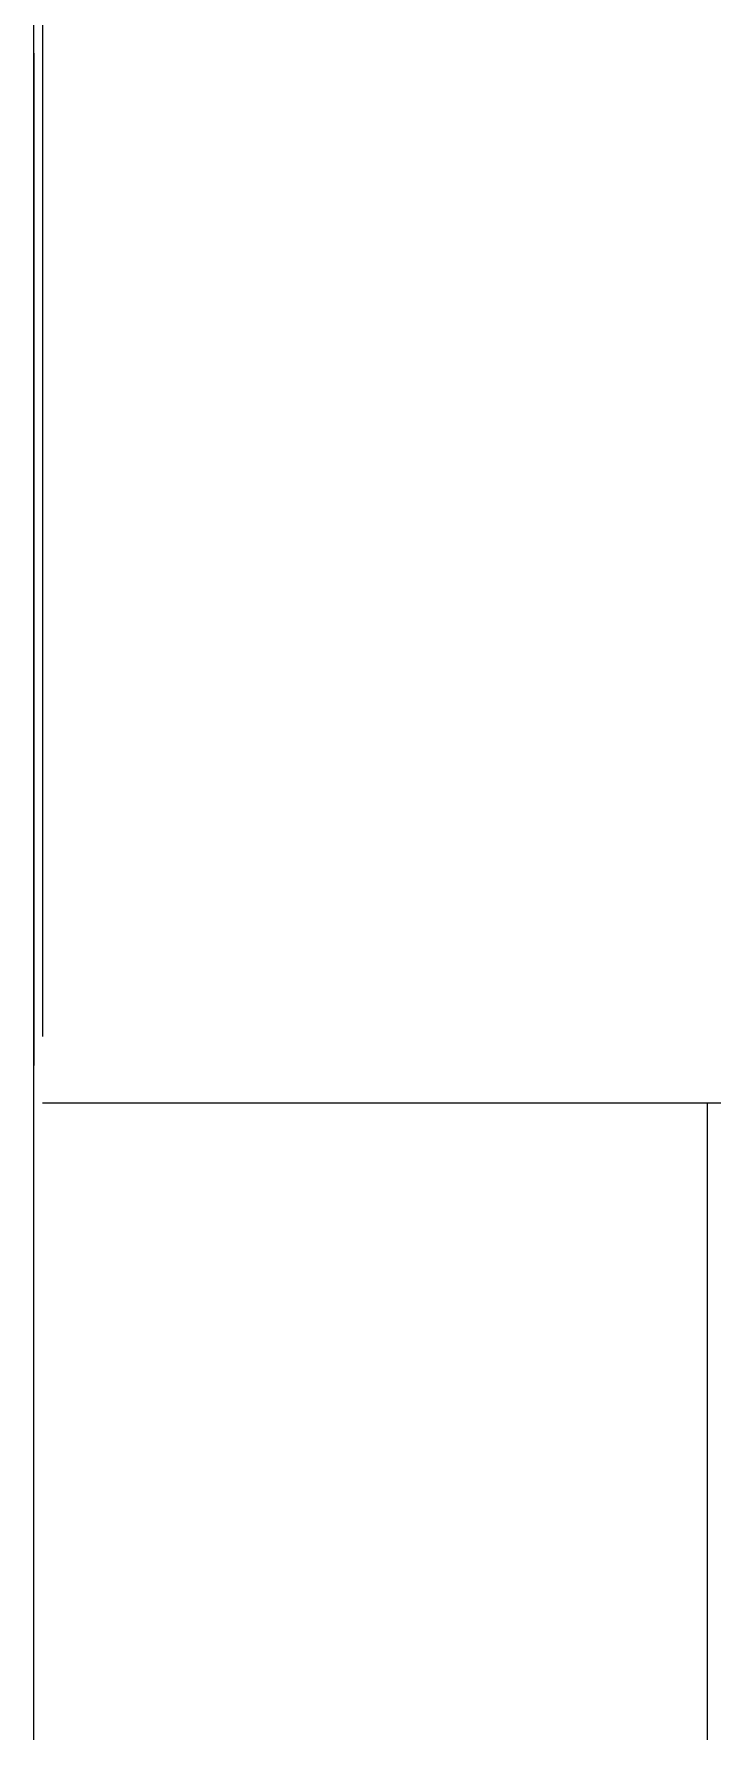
# Model space of a CAD drawing. Header units: inches. Extents: x 542650 to 544515, y 9574150 to 9574595.
# Drawn here: x 542788.9409 to 542788.9661, y 9574240.9549 to 9574241.0179 of the extents above; entities that cross this region are included whole.
import ezdxf

# ---------------------------------------------------------------- set-up
doc = ezdxf.new("R2010")
doc.units = ezdxf.units.IN
doc.header["$MEASUREMENT"] = 0
doc.layers.add('I-ARQ', color=8, linetype='Continuous')

msp = doc.modelspace()

# ---------------------------------------------------------------- linework, layer by layer
at = {"layer": 'I-ARQ'}
for p, q in [((542788.940905, 9574240.288397), (542788.940905, 9574241.498397)), ((542788.965905, 9574240.978209), (542788.965905, 9574240.288397))]:
    msp.add_line(p, q, dxfattribs=at)
at = {"layer": 'I-ARQ', "lineweight": 5}
for points in [[(542788.941218, 9574241.018585), (542788.941218, 9574241.018585), (542788.941218, 9574240.98068), (542788.941218, 9574240.98068)], [(542788.940905, 9574241.017181), (542788.940905, 9574241.017181), (542788.941218, 9574241.017181), (542788.941218, 9574241.017181)], [(542788.940905, 9574241.017181), (542788.940905, 9574241.017181), (542788.940905, 9574240.998397), (542788.940905, 9574240.998397)], [(542788.940905, 9574240.998397), (542788.940905, 9574240.998397), (542788.940905, 9574240.979612), (542788.940905, 9574240.979612)], [(542788.940905, 9574240.982657), (542788.940905, 9574240.982657), (542788.940905, 9574240.99092), (542788.940905, 9574240.99092)], [(542788.941218, 9574240.98068), (542788.941218, 9574240.98068), (542788.941218, 9574240.978209), (542788.941218, 9574240.978209)], [(542788.940905, 9574240.979612), (542788.940905, 9574240.979612), (542788.941218, 9574240.979612), (542788.941218, 9574240.979612)], [(542788.974929, 9574240.978209), (542788.974929, 9574240.978209), (542788.941218, 9574240.978209), (542788.941218, 9574240.978209)]]:
    msp.add_open_spline(points, degree=3, dxfattribs=at)
msp.add_open_spline([(542788.940905, 9574241.005872), (542788.940905, 9574241.005874), (542788.940905, 9574241.005873), (542788.940905, 9574241.005873), (542788.940905, 9574241.005873), (542788.940905, 9574241.005873), (542788.940905, 9574241.005873), (542788.940905, 9574241.005873), (542788.940905, 9574241.005873), (542788.940905, 9574241.005873), (542788.940905, 9574241.005873), (542788.940905, 9574241.005873), (542788.940905, 9574241.005873), (542788.940905, 9574241.005873), (542788.940905, 9574241.005873), (542788.940905, 9574241.005873), (542788.940905, 9574241.005873), (542788.940905, 9574241.005873), (542788.940905, 9574241.005873), (542788.940905, 9574241.005873), (542788.940905, 9574241.005873), (542788.940905, 9574241.005873), (542788.940905, 9574241.005873), (542788.940905, 9574241.005873), (542788.940905, 9574241.005873), (542788.940905, 9574241.005873), (542788.940905, 9574241.005872), (542788.940905, 9574241.005872), (542788.940905, 9574241.005872), (542788.940905, 9574241.005872), (542788.940905, 9574241.005872), (542788.940905, 9574241.005872), (542788.940905, 9574241.005872), (542788.940905, 9574241.005872), (542788.940905, 9574241.005872), (542788.940905, 9574241.005872)], degree=3, knots=[0, 0, 0, 0, 0.111111, 0.111111, 0.111111, 0.111111, 0.222222, 0.222222, 0.222222, 0.222222, 0.333333, 0.333333, 0.333333, 0.333333, 0.444444, 0.444444, 0.444444, 0.444444, 0.555556, 0.555556, 0.555556, 0.555556, 0.666667, 0.666667, 0.666667, 0.666667, 0.777778, 0.777778, 0.777778, 0.777778, 0.888889, 0.888889, 0.888889, 0.888889, 1, 1, 1, 1], dxfattribs=at)

doc.saveas('drawing.dxf')
